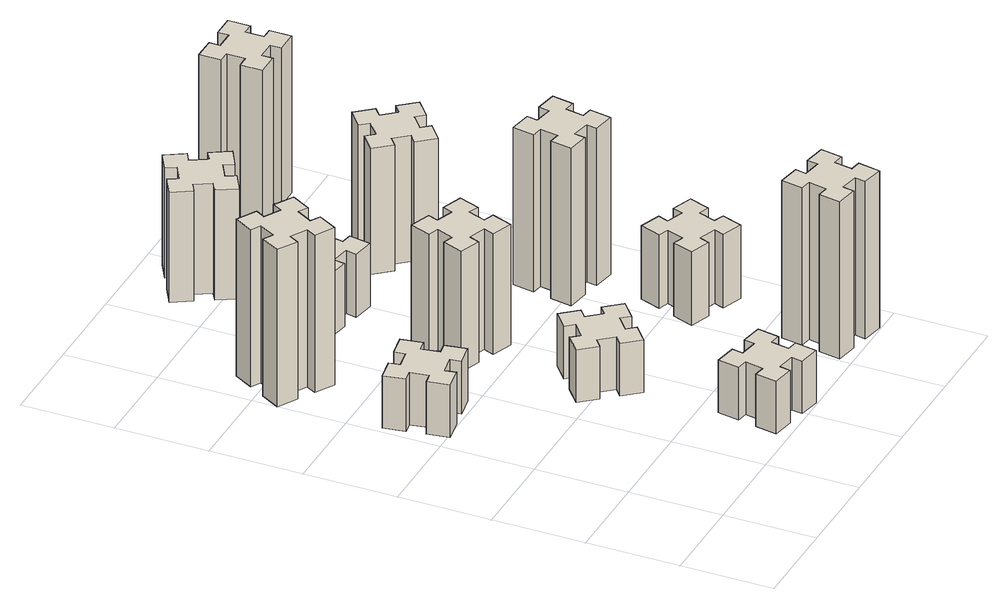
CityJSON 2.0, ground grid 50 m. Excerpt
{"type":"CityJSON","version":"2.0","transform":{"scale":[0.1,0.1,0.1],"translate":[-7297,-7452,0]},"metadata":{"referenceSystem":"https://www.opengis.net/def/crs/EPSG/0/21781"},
"CityObjects":{
"building1":{"type":"Building","attributes":{"class":"1000","function":"1000","usage":"1000","yearOfConstruction":2016,"roofType":"1000","measuredHeight":30,"storeysAboveGround":30,"storeysBelowGround":0},"geometry":[{"type":"Solid","lod":"1","boundaries":[[[[0,1,2,3,4,5,6,7,8,9,10,11,12,13,14,15,16,17,18,19]],[[17,16,20,21]],[[16,15,22,20]],[[15,14,23,22]],[[14,13,24,23]],[[13,12,25,24]],[[12,11,26,25]],[[11,10,27,26]],[[10,9,28,27]],[[9,8,29,28]],[[8,7,30,29]],[[7,6,31,30]],[[6,5,32,31]],[[5,4,33,32]],[[4,3,34,33]],[[3,2,35,34]],[[2,1,36,35]],[[1,0,37,36]],[[0,19,38,37]],[[19,18,39,38]],[[18,17,21,39]],[[24,25,26,27,28,29,30,31,32,33,34,35,36,37,38,39,21,20,22,23]]]]}]},
"building2":{"type":"Building","attributes":{"class":"1000","function":"1000","usage":"1000","yearOfConstruction":2016,"roofType":"1000","measuredHeight":90,"storeysAboveGround":30,"storeysBelowGround":0},"geometry":[{"type":"Solid","lod":"1","boundaries":[[[[40,41,42,43,44,45,46,47,48,49,50,51,52,53,54,55,56,57,58,59]],[[57,56,60,61]],[[56,55,62,60]],[[55,54,63,62]],[[54,53,64,63]],[[53,52,65,64]],[[52,51,66,65]],[[51,50,67,66]],[[50,49,68,67]],[[49,48,69,68]],[[48,47,70,69]],[[47,46,71,70]],[[46,45,72,71]],[[45,44,73,72]],[[44,43,74,73]],[[43,42,75,74]],[[42,41,76,75]],[[41,40,77,76]],[[40,59,78,77]],[[59,58,79,78]],[[58,57,61,79]],[[64,65,66,67,68,69,70,71,72,73,74,75,76,77,78,79,61,60,62,63]]]]}]},
"building3":{"type":"Building","attributes":{"class":"1000","function":"1000","usage":"1000","yearOfConstruction":2016,"roofType":"1000","measuredHeight":30,"storeysAboveGround":30,"storeysBelowGround":0},"geometry":[{"type":"Solid","lod":"1","boundaries":[[[[80,81,82,83,84,85,86,87,88,89,90,91,92,93,94,95,96,97,98,99]],[[97,96,100,101]],[[96,95,102,100]],[[95,94,103,102]],[[94,93,104,103]],[[93,92,105,104]],[[92,91,106,105]],[[91,90,107,106]],[[90,89,108,107]],[[89,88,109,108]],[[88,87,110,109]],[[87,86,111,110]],[[86,85,112,111]],[[85,84,113,112]],[[84,83,114,113]],[[83,82,115,114]],[[82,81,116,115]],[[81,80,117,116]],[[80,99,118,117]],[[99,98,119,118]],[[98,97,101,119]],[[104,105,106,107,108,109,110,111,112,113,114,115,116,117,118,119,101,100,102,103]]]]}]},
"building4":{"type":"Building","attributes":{"class":"1000","function":"1000","usage":"1000","yearOfConstruction":2016,"roofType":"1000","measuredHeight":30,"storeysAboveGround":30,"storeysBelowGround":0},"geometry":[{"type":"Solid","lod":"1","boundaries":[[[[120,121,122,123,124,125,126,127,128,129,130,131,132,133,134,135,136,137,138,139]],[[137,136,140,141]],[[136,135,142,140]],[[135,134,143,142]],[[134,133,144,143]],[[133,132,145,144]],[[132,131,146,145]],[[131,130,147,146]],[[130,129,148,147]],[[129,128,149,148]],[[128,127,150,149]],[[127,126,151,150]],[[126,125,152,151]],[[125,124,153,152]],[[124,123,154,153]],[[123,122,155,154]],[[122,121,156,155]],[[121,120,157,156]],[[120,139,158,157]],[[139,138,159,158]],[[138,137,141,159]],[[144,145,146,147,148,149,150,151,152,153,154,155,156,157,158,159,141,140,142,143]]]]}]},
"building5":{"type":"Building","attributes":{"class":"1000","function":"1000","usage":"1000","yearOfConstruction":2016,"roofType":"1000","measuredHeight":69,"storeysAboveGround":30,"storeysBelowGround":0},"geometry":[{"type":"Solid","lod":"1","boundaries":[[[[160,161,162,163,164,165,166,167,168,169,170,171,172,173,174,175,176,177,178,179]],[[177,176,180,181]],[[176,175,182,180]],[[175,174,183,182]],[[174,173,184,183]],[[173,172,185,184]],[[172,171,186,185]],[[171,170,187,186]],[[170,169,188,187]],[[169,168,189,188]],[[168,167,190,189]],[[167,166,191,190]],[[166,165,192,191]],[[165,164,193,192]],[[164,163,194,193]],[[163,162,195,194]],[[162,161,196,195]],[[161,160,197,196]],[[160,179,198,197]],[[179,178,199,198]],[[178,177,181,199]],[[184,185,186,187,188,189,190,191,192,193,194,195,196,197,198,199,181,180,182,183]]]]}]},
"building6":{"type":"Building","attributes":{"class":"1000","function":"1000","usage":"1000","yearOfConstruction":2016,"roofType":"1000","measuredHeight":36,"storeysAboveGround":30,"storeysBelowGround":0},"geometry":[{"type":"Solid","lod":"1","boundaries":[[[[200,201,202,203,204,205,206,207,208,209,210,211,212,213,214,215,216,217,218,219]],[[217,216,220,221]],[[216,215,222,220]],[[215,214,223,222]],[[214,213,224,223]],[[213,212,225,224]],[[212,211,226,225]],[[211,210,227,226]],[[210,209,228,227]],[[209,208,229,228]],[[208,207,230,229]],[[207,206,231,230]],[[206,205,232,231]],[[205,204,233,232]],[[204,203,234,233]],[[203,202,235,234]],[[202,201,236,235]],[[201,200,237,236]],[[200,219,238,237]],[[219,218,239,238]],[[218,217,221,239]],[[224,225,226,227,228,229,230,231,232,233,234,235,236,237,238,239,221,220,222,223]]]]}]},
"building7":{"type":"Building","attributes":{"class":"1000","function":"1000","usage":"1000","yearOfConstruction":2016,"roofType":"1000","measuredHeight":90,"storeysAboveGround":30,"storeysBelowGround":0},"geometry":[{"type":"Solid","lod":"1","boundaries":[[[[240,241,242,243,244,245,246,247,248,249,250,251,252,253,254,255,256,257,258,259]],[[257,256,260,261]],[[256,255,262,260]],[[255,254,263,262]],[[254,253,264,263]],[[253,252,265,264]],[[252,251,266,265]],[[251,250,267,266]],[[250,249,268,267]],[[249,248,269,268]],[[248,247,270,269]],[[247,246,271,270]],[[246,245,272,271]],[[245,244,273,272]],[[244,243,274,273]],[[243,242,275,274]],[[242,241,276,275]],[[241,240,277,276]],[[240,259,278,277]],[[259,258,279,278]],[[258,257,261,279]],[[264,265,266,267,268,269,270,271,272,273,274,275,276,277,278,279,261,260,262,263]]]]}]},
"building8":{"type":"Building","attributes":{"class":"1000","function":"1000","usage":"1000","yearOfConstruction":2016,"roofType":"1000","measuredHeight":63,"storeysAboveGround":30,"storeysBelowGround":0},"geometry":[{"type":"Solid","lod":"1","boundaries":[[[[280,281,282,283,284,285,286,287,288,289,290,291,292,293,294,295,296,297,298,299]],[[297,296,300,301]],[[296,295,302,300]],[[295,294,303,302]],[[294,293,304,303]],[[293,292,305,304]],[[292,291,306,305]],[[291,290,307,306]],[[290,289,308,307]],[[289,288,309,308]],[[288,287,310,309]],[[287,286,311,310]],[[286,285,312,311]],[[285,284,313,312]],[[284,283,314,313]],[[283,282,315,314]],[[282,281,316,315]],[[281,280,317,316]],[[280,299,318,317]],[[299,298,319,318]],[[298,297,301,319]],[[304,305,306,307,308,309,310,311,312,313,314,315,316,317,318,319,301,300,302,303]]]]}]},
"building9":{"type":"Building","attributes":{"class":"1000","function":"1000","usage":"1000","yearOfConstruction":2016,"roofType":"1000","measuredHeight":42,"storeysAboveGround":30,"storeysBelowGround":0},"geometry":[{"type":"Solid","lod":"1","boundaries":[[[[320,321,322,323,324,325,326,327,328,329,330,331,332,333,334,335,336,337,338,339]],[[337,336,340,341]],[[336,335,342,340]],[[335,334,343,342]],[[334,333,344,343]],[[333,332,345,344]],[[332,331,346,345]],[[331,330,347,346]],[[330,329,348,347]],[[329,328,349,348]],[[328,327,350,349]],[[327,326,351,350]],[[326,325,352,351]],[[325,324,353,352]],[[324,323,354,353]],[[323,322,355,354]],[[322,321,356,355]],[[321,320,357,356]],[[320,339,358,357]],[[339,338,359,358]],[[338,337,341,359]],[[344,345,346,347,348,349,350,351,352,353,354,355,356,357,358,359,341,340,342,343]]]]}]},
"building10":{"type":"Building","attributes":{"class":"1000","function":"1000","usage":"1000","yearOfConstruction":2016,"roofType":"1000","measuredHeight":90,"storeysAboveGround":30,"storeysBelowGround":0},"geometry":[{"type":"Solid","lod":"1","boundaries":[[[[360,361,362,363,364,365,366,367,368,369,370,371,372,373,374,375,376,377,378,379]],[[377,376,380,381]],[[376,375,382,380]],[[375,374,383,382]],[[374,373,384,383]],[[373,372,385,384]],[[372,371,386,385]],[[371,370,387,386]],[[370,369,388,387]],[[369,368,389,388]],[[368,367,390,389]],[[367,366,391,390]],[[366,365,392,391]],[[365,364,393,392]],[[364,363,394,393]],[[363,362,395,394]],[[362,361,396,395]],[[361,360,397,396]],[[360,379,398,397]],[[379,378,399,398]],[[378,377,381,399]],[[384,385,386,387,388,389,390,391,392,393,394,395,396,397,398,399,381,380,382,383]]]]}]},
"building11":{"type":"Building","attributes":{"class":"1000","function":"1000","usage":"1000","yearOfConstruction":2016,"roofType":"1000","measuredHeight":72,"storeysAboveGround":30,"storeysBelowGround":0},"geometry":[{"type":"Solid","lod":"1","boundaries":[[[[400,401,402,403,404,405,406,407,408,409,410,411,412,413,414,415,416,417,418,419]],[[417,416,420,421]],[[416,415,422,420]],[[415,414,423,422]],[[414,413,424,423]],[[413,412,425,424]],[[412,411,426,425]],[[411,410,427,426]],[[410,409,428,427]],[[409,408,429,428]],[[408,407,430,429]],[[407,406,431,430]],[[406,405,432,431]],[[405,404,433,432]],[[404,403,434,433]],[[403,402,435,434]],[[402,401,436,435]],[[401,400,437,436]],[[400,419,438,437]],[[419,418,439,438]],[[418,417,421,439]],[[424,425,426,427,428,429,430,431,432,433,434,435,436,437,438,439,421,420,422,423]]]]}]},
"building12":{"type":"Building","attributes":{"class":"1000","function":"1000","usage":"1000","yearOfConstruction":2016,"roofType":"1000","measuredHeight":90,"storeysAboveGround":30,"storeysBelowGround":0},"geometry":[{"type":"Solid","lod":"1","boundaries":[[[[440,441,442,443,444,445,446,447,448,449,450,451,452,453,454,455,456,457,458,459]],[[457,456,460,461]],[[456,455,462,460]],[[455,454,463,462]],[[454,453,464,463]],[[453,452,465,464]],[[452,451,466,465]],[[451,450,467,466]],[[450,449,468,467]],[[449,448,469,468]],[[448,447,470,469]],[[447,446,471,470]],[[446,445,472,471]],[[445,444,473,472]],[[444,443,474,473]],[[443,442,475,474]],[[442,441,476,475]],[[441,440,477,476]],[[440,459,478,477]],[[459,458,479,478]],[[458,457,461,479]],[[464,465,466,467,468,469,470,471,472,473,474,475,476,477,478,479,461,460,462,463]]]]}]}
},
"vertices":[
[352,1655,0],[335,1754,0],[394,1764,0],[373,1882,0],[255,1861,0],[265,1802,0],[167,1785,0],[157,1844,0],[38,1823,0],[59,1705,0],[118,1715,0],[136,1617,0],[77,1607,0],[97,1488,0],[216,1509,0],[205,1568,0],[304,1586,0],[314,1527,0],[432,1547,0],[411,1666,0],[304,1586,300],[314,1527,300],[205,1568,300],[216,1509,300],[97,1488,300],[77,1607,300],[136,1617,300],[118,1715,300],[59,1705,300],[38,1823,300],[157,1844,300],[167,1785,300],[265,1802,300],[255,1861,300],[373,1882,300],[394,1764,300],[335,1754,300],[352,1655,300],[411,1666,300],[432,1547,300],
[306,2327,0],[356,2414,0],[408,2384,0],[468,2488,0],[364,2548,0],[334,2496,0],[247,2546,0],[277,2598,0],[173,2658,0],[113,2554,0],[165,2524,0],[115,2437,0],[63,2467,0],[3,2363,0],[107,2303,0],[137,2355,0],[224,2305,0],[194,2253,0],[298,2193,0],[358,2297,0],[224,2305,900],[194,2253,900],[137,2355,900],[107,2303,900],[3,2363,900],[63,2467,900],[115,2437,900],[165,2524,900],[113,2554,900],[173,2658,900],[277,2598,900],[247,2546,900],[334,2496,900],[364,2548,900],[468,2488,900],[408,2384,900],[356,2414,900],[306,2327,900],[358,2297,900],[298,2193,900],
[876,274,0],[858,175,0],[799,186,0],[778,67,0],[897,47,0],[907,106,0],[1005,88,0],[995,29,0],[1113,8,0],[1134,127,0],[1075,137,0],[1092,235,0],[1151,225,0],[1172,343,0],[1054,364,0],[1044,305,0],[945,322,0],[956,381,0],[837,402,0],[817,284,0],[945,322,300],[956,381,300],[1044,305,300],[1054,364,300],[1172,343,300],[1151,225,300],[1092,235,300],[1075,137,300],[1134,127,300],[1113,8,300],[995,29,300],[1005,88,300],[907,106,300],[897,47,300],[778,67,300],[799,186,300],[858,175,300],[876,274,300],[817,284,300],[837,402,300],
[908,929,0],[984,993,0],[1023,947,0],[1115,1024,0],[1038,1116,0],[992,1078,0],[927,1154,0],[973,1193,0],[896,1285,0],[804,1208,0],[843,1162,0],[766,1097,0],[728,1143,0],[636,1066,0],[713,974,0],[759,1013,0],[823,936,0],[777,898,0],[854,806,0],[946,883,0],[823,936,300],[777,898,300],[759,1013,300],[713,974,300],[636,1066,300],[728,1143,300],[766,1097,300],[843,1162,300],[804,1208,300],[896,1285,300],[973,1193,300],[927,1154,300],[992,1078,300],[1038,1116,300],[1115,1024,300],[1023,947,300],[984,993,300],[908,929,300],[946,883,300],[854,806,300],
[962,1701,0],[996,1795,0],[1052,1774,0],[1093,1887,0],[980,1928,0],[960,1872,0],[866,1906,0],[887,1962,0],[774,2003,0],[733,1890,0],[789,1870,0],[755,1776,0],[699,1797,0],[657,1684,0],[770,1643,0],[791,1699,0],[885,1665,0],[864,1609,0],[977,1567,0],[1018,1680,0],[885,1665,690],[864,1609,690],[791,1699,690],[770,1643,690],[657,1684,690],[699,1797,690],[755,1776,690],[789,1870,690],[733,1890,690],[774,2003,690],[887,1962,690],[866,1906,690],[960,1872,690],[980,1928,690],[1093,1887,690],[1052,1774,690],[996,1795,690],[962,1701,690],[1018,1680,690],[977,1567,690],
[944,2625,0],[845,2642,0],[856,2701,0],[737,2722,0],[717,2604,0],[776,2594,0],[758,2495,0],[699,2506,0],[678,2387,0],[797,2367,0],[807,2426,0],[905,2408,0],[895,2349,0],[1013,2328,0],[1034,2447,0],[975,2457,0],[992,2555,0],[1051,2545,0],[1072,2663,0],[954,2684,0],[992,2555,360],[1051,2545,360],[975,2457,360],[1034,2447,360],[1013,2328,360],[895,2349,360],[905,2408,360],[807,2426,360],[797,2367,360],[678,2387,360],[699,2506,360],[758,2495,360],[776,2594,360],[717,2604,360],[737,2722,360],[856,2701,360],[845,2642,360],[944,2625,360],[954,2684,360],[1072,2663,360],
[1784,305,0],[1685,322,0],[1696,381,0],[1577,402,0],[1557,284,0],[1616,274,0],[1598,175,0],[1539,186,0],[1518,67,0],[1637,47,0],[1647,106,0],[1745,88,0],[1735,29,0],[1853,8,0],[1874,127,0],[1815,137,0],[1832,235,0],[1891,225,0],[1912,343,0],[1794,364,0],[1832,235,900],[1891,225,900],[1815,137,900],[1874,127,900],[1853,8,900],[1735,29,900],[1745,88,900],[1647,106,900],[1637,47,900],[1518,67,900],[1539,186,900],[1598,175,900],[1616,274,900],[1557,284,900],[1577,402,900],[1696,381,900],[1685,322,900],[1784,305,900],[1794,364,900],[1912,343,900],
[996,3177,0],[946,3264,0],[998,3294,0],[938,3398,0],[834,3338,0],[864,3286,0],[777,3236,0],[747,3288,0],[643,3228,0],[703,3124,0],[755,3154,0],[805,3067,0],[753,3037,0],[813,2933,0],[917,2993,0],[887,3045,0],[974,3095,0],[1004,3043,0],[1108,3103,0],[1048,3207,0],[974,3095,630],[1004,3043,630],[887,3045,630],[917,2993,630],[813,2933,630],[753,3037,630],[805,3067,630],[755,3154,630],[703,3124,630],[643,3228,630],[747,3288,630],[777,3236,630],[864,3286,630],[834,3338,630],[938,3398,630],[998,3294,630],[946,3264,630],[996,3177,630],[1048,3207,630],[1108,3103,630],
[1631,859,0],[1725,825,0],[1704,769,0],[1817,727,0],[1858,840,0],[1802,861,0],[1836,955,0],[1892,934,0],[1933,1047,0],[1820,1088,0],[1800,1032,0],[1706,1066,0],[1727,1122,0],[1614,1163,0],[1573,1050,0],[1629,1030,0],[1595,936,0],[1539,957,0],[1497,844,0],[1610,803,0],[1595,936,420],[1539,957,420],[1629,1030,420],[1573,1050,420],[1614,1163,420],[1727,1122,420],[1706,1066,420],[1800,1032,420],[1820,1088,420],[1933,1047,420],[1892,934,420],[1836,955,420],[1802,861,420],[1858,840,420],[1817,727,420],[1704,769,420],[1725,825,420],[1631,859,420],[1610,803,420],[1497,844,420],
[1547,1486,0],[1645,1468,0],[1635,1409,0],[1753,1388,0],[1774,1507,0],[1715,1517,0],[1732,1615,0],[1791,1605,0],[1812,1723,0],[1694,1744,0],[1684,1685,0],[1585,1702,0],[1596,1761,0],[1477,1782,0],[1457,1664,0],[1516,1654,0],[1498,1555,0],[1439,1566,0],[1418,1447,0],[1537,1427,0],[1498,1555,900],[1439,1566,900],[1516,1654,900],[1457,1664,900],[1477,1782,900],[1596,1761,900],[1585,1702,900],[1684,1685,900],[1694,1744,900],[1812,1723,900],[1791,1605,900],[1732,1615,900],[1715,1517,900],[1774,1507,900],[1753,1388,900],[1635,1409,900],[1645,1468,900],[1547,1486,900],[1537,1427,900],[1418,1447,900],
[1399,2393,0],[1463,2316,0],[1417,2278,0],[1494,2186,0],[1586,2263,0],[1548,2309,0],[1624,2373,0],[1663,2327,0],[1755,2404,0],[1678,2496,0],[1632,2458,0],[1567,2534,0],[1613,2573,0],[1536,2665,0],[1444,2588,0],[1483,2542,0],[1406,2477,0],[1368,2523,0],[1276,2446,0],[1353,2354,0],[1406,2477,720],[1368,2523,720],[1483,2542,720],[1444,2588,720],[1536,2665,720],[1613,2573,720],[1567,2534,720],[1632,2458,720],[1678,2496,720],[1755,2404,720],[1663,2327,720],[1624,2373,720],[1548,2309,720],[1586,2263,720],[1494,2186,720],[1417,2278,720],[1463,2316,720],[1399,2393,720],[1353,2354,720],[1276,2446,720],
[1565,3155,0],[1665,3155,0],[1665,3095,0],[1785,3095,0],[1785,3215,0],[1725,3215,0],[1725,3315,0],[1785,3315,0],[1785,3435,0],[1665,3435,0],[1665,3375,0],[1565,3375,0],[1565,3435,0],[1445,3435,0],[1445,3315,0],[1505,3315,0],[1505,3215,0],[1445,3215,0],[1445,3095,0],[1565,3095,0],[1505,3215,900],[1445,3215,900],[1505,3315,900],[1445,3315,900],[1445,3435,900],[1565,3435,900],[1565,3375,900],[1665,3375,900],[1665,3435,900],[1785,3435,900],[1785,3315,900],[1725,3315,900],[1725,3215,900],[1785,3215,900],[1785,3095,900],[1665,3095,900],[1665,3155,900],[1565,3155,900],[1565,3095,900],[1445,3095,900]
]}
